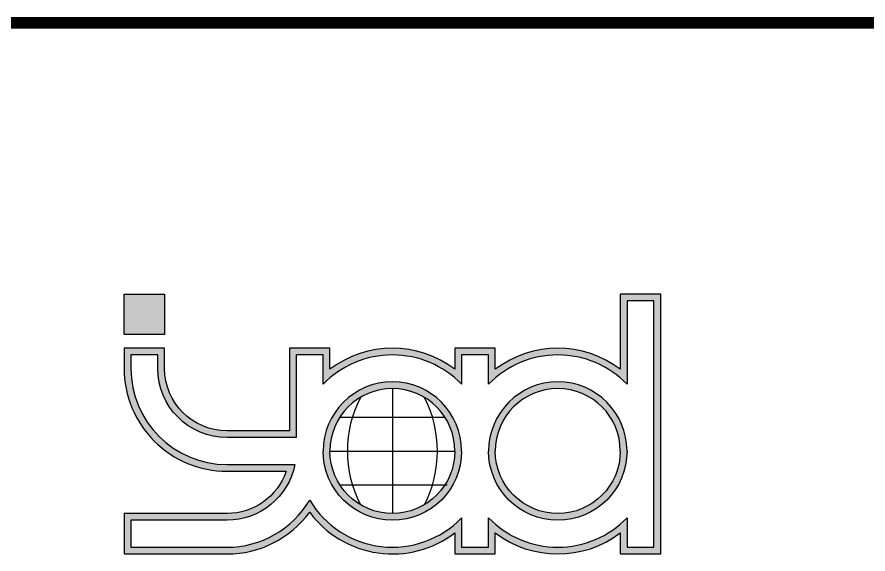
# Model space of a CAD drawing. Extents: x -55118 to 386282, y -631686 to -470886.
# Drawn here: x 66750 to 69276, y -518653 to -517059 of the extents above; entities that cross this region are included whole.
import ezdxf

# ---------------------------------------------------------------- set-up
doc = ezdxf.new("R2010")
doc.units = 0
doc.header["$LTSCALE"] = 1000
doc.header["$MEASUREMENT"] = 0
doc.layers.add('图框', color=4, linetype='CONTINUOUS')
doc.layers.add('家具', color=35, linetype='CONTINUOUS')

msp = doc.modelspace()

# ---------------------------------------------------------------- hatches: boundary and pattern name
at = {"layer": '图框'}
h = msp.add_hatch(color=256, dxfattribs=at)
h.dxf.hatch_style = 1
edge = h.paths.add_edge_path()
edge.add_line((67373.01244388439, -518533.0616350649), (67067.70058417018, -518533.0616350649))
edge.add_line((67067.70058417018, -518533.0616350649), (67067.70058417018, -518653.0868878742))
edge.add_line((67067.70058417018, -518653.0868878742), (67372.99574154173, -518653.0868878742))
edge.add_arc((67372.99574154182, -518347.6044710446), 305.48241682956, 269.9999999999836, 323.4742401176862)
edge.add_arc((67863.96057520082, -518347.6044710447), 305.482416829539, 216.5257598822897, 307.3857830121603)
edge.add_line((68049.44299203041, -518590.3302011169), (68049.4429920303, -518653.0868878742))
edge.add_line((68049.4429920303, -518653.0868878742), (68169.4429920303, -518653.0868878742))
edge.add_line((68169.4429920303, -518653.0868878742), (68169.4429920303, -518590.330201117))
edge.add_arc((68354.9254088598, -518347.6044710448), 305.4824168294917, 232.6142169878527, 307.3857830121473)
edge.add_line((68540.4078256893, -518590.330201117), (68540.4078256893, -518653.0868878743))
edge.add_line((68540.4078256893, -518653.0868878743), (68660.4078256893, -518653.0868878743))
edge.add_line((68660.4078256893, -518653.0868878743), (68660.4078256893, -517881.6396373857))
edge.add_line((68660.4078256893, -517881.6396373857), (68540.4078256893, -517881.6396373857))
edge.add_line((68540.4078256893, -517881.6396373857), (68540.4078256893, -518104.8787409725))
edge.add_arc((68354.92540885981, -518347.6044710446), 305.4824168293904, 52.61421698784158, 127.3857830121388)
edge.add_line((68169.44299203041, -518104.8787409725), (68169.4429920303, -518042.1220542152))
edge.add_line((68169.4429920303, -518042.1220542152), (68049.4429920303, -518042.1220542152))
edge.add_line((68049.4429920303, -518042.1220542152), (68049.44299203064, -518104.8787409728))
edge.add_arc((67863.96057520078, -518347.6044710447), 305.4824168295276, 52.61421698777195, 127.3857830121385)
edge.add_line((67678.47815837129, -518104.8787409725), (67678.47815837129, -518042.1220542152))
edge.add_line((67678.47815837129, -518042.1220542152), (67558.47815837129, -518042.1220542152))
edge.add_line((67558.47815837129, -518042.1220542152), (67558.47815837129, -518287.6044710445))
edge.add_line((67558.47815837129, -518287.6044710445), (67372.99574154173, -518287.6044710445))
edge.add_arc((67372.99574154173, -518102.1220542149), 185.48241682956, 180, 270, ccw=False)
edge.add_line((67187.51332471217, -518102.1220542149), (67187.43146500562, -518042.1220542152))
edge.add_line((67187.43146500562, -518042.1220542152), (67067.59518441884, -518042.1220542152))
edge.add_line((67067.59518441884, -518042.1220542152), (67067.6770441255, -518102.1220542149))
edge.add_arc((67372.96935665395, -518102.3121005045), 305.2923716809133, 179.9643330393351, 270.0049517867292)
edge.add_line((67372.99574154173, -518407.6044710453), (67548.50564711099, -518407.6044710453))
edge.add_arc((67373.05276488332, -518347.646905569), 185.4147338801293, 269.98754024001033, 341.1331478830919, ccw=False)
edge = h.paths.add_edge_path(flags=16)
edge.add_line((67087.53686475684, -518633.0616353279), (67372.99574154173, -518633.0616353279))
edge.add_arc((67373.06560150787, -518347.6756160244), 285.3860278540715, 269.985974501671, 329.3089405150016)
edge.add_arc((67863.96057520079, -518347.6044710448), 285.4824168294969, 210.6961818429149, 316.035707738083)
edge.add_line((68069.44299203041, -518545.7891997518), (68069.4429920303, -518633.0868878742))
edge.add_line((68069.4429920303, -518633.0868878742), (68149.4429920303, -518633.0868878742))
edge.add_line((68149.4429920303, -518633.0868878742), (68149.4429920303, -518545.7891997519))
edge.add_arc((68354.9254088598, -518347.6044710448), 285.4824168294981, 223.96429226195, 316.0357077380499)
edge.add_line((68560.4078256893, -518545.7891997519), (68560.4078256893, -518633.0868878743))
edge.add_line((68560.4078256893, -518633.0868878743), (68640.4078256893, -518633.0868878743))
edge.add_line((68640.4078256893, -518633.0868878743), (68640.4078256893, -517901.6396373857))
edge.add_line((68640.4078256893, -517901.6396373857), (68560.4078256893, -517901.6396373857))
edge.add_line((68560.4078256893, -517901.6396373857), (68560.4078256893, -518149.4197423376))
edge.add_arc((68354.92540885982, -518347.6044710447), 285.4824168294367, 43.9642922619457, 136.0357077380378)
edge.add_line((68149.44299203041, -518149.4197423375), (68149.4429920303, -518062.1220542152))
edge.add_line((68149.4429920303, -518062.1220542152), (68069.44299203041, -518062.1220542152))
edge.add_line((68069.44299203041, -518062.1220542152), (68069.44299203088, -518149.4197423381))
edge.add_arc((67863.9605752008, -518347.6044710448), 285.4824168295833, 43.96429226180371, 136.0357077380351)
edge.add_line((67658.47815837129, -518149.4197423375), (67658.47815837129, -518062.1220542152))
edge.add_line((67658.47815837129, -518062.1220542152), (67578.47815837129, -518062.1220542152))
edge.add_line((67578.47815837129, -518062.1220542152), (67578.47815837129, -518307.6044710445))
edge.add_line((67578.47815837129, -518307.6044710445), (67372.99574154173, -518307.6044710445))
edge.add_arc((67372.99574154173, -518102.1220542149), 205.48241682956, 180, 270, ccw=False)
edge.add_line((67167.51332471217, -518102.1220542149), (67167.43146500562, -518062.1220542153))
edge.add_line((67167.43146500562, -518062.1220542153), (67087.43146500573, -518062.1220542153))
edge.add_line((67087.43146500573, -518062.1220542153), (67087.51332471217, -518102.1220542149))
edge.add_arc((67372.99574154176, -518102.1220542149), 285.4824168295891, 179.9999999999883, 269.9999999999941)
edge.add_line((67372.99574154173, -518387.6044710445), (67574.54728240927, -518387.6044710445))
edge.add_arc((67373.04638565339, -518347.6348035128), 205.4268378669676, 269.98587480625804, 348.78046076670404, ccw=False)
edge.add_line((67372.99574154173, -518553.0616351371), (67087.53686475684, -518553.0616351371))
edge.add_line((67087.53686475684, -518553.0616351371), (67087.53686475684, -518633.0616353279))
h = msp.add_hatch(color=256, dxfattribs=at)
h.dxf.hatch_style = 1
edge = h.paths.add_edge_path(flags=16)
edge.add_arc((67863.96057520079, -518347.6044710447), 185.4824168295017, 0, 180)
edge.add_arc((67863.96057520079, -518347.6044710448), 185.4824168295017, 180, 360)
edge = h.paths.add_edge_path()
edge.add_arc((67863.96057520079, -518347.6044710447), 205.4824168295017, 0, 180)
edge.add_arc((67863.96057520079, -518347.6044710448), 205.4824168295017, 180, 360)
h = msp.add_hatch(color=256, dxfattribs=at)
h.dxf.hatch_style = 1
edge = h.paths.add_edge_path(flags=16)
edge.add_arc((68354.9254088598, -518347.6044710448), 185.4824168295017, 0, 180)
edge.add_arc((68354.9254088598, -518347.6044710448), 185.4824168295017, 180, 360)
edge = h.paths.add_edge_path()
edge.add_arc((68354.9254088598, -518347.6044710448), 205.4824168295017, 0, 180)
edge.add_arc((68354.9254088598, -518347.6044710448), 205.4824168295017, 180, 360)
at = {"layer": '家具'}
h = msp.add_hatch(color=1, dxfattribs=at)
h.dxf.hatch_style = 1
h.paths.add_polyline_path([(67067.6770441255, -518001.6396373857), (67067.6770441255, -517881.6396373857), (67187.6770441255, -517881.6396373857), (67187.6770441255, -518001.6396373857)])

# ---------------------------------------------------------------- linework, layer by layer
at = {"layer": '图框'}
for p, q in [((67863.96057520085, -518162.1220542152), (67863.96057520085, -518533.0868878743)), ((67707.99189140159, -518247.2177357313), (68019.92925899988, -518247.2177357313)), ((67678.47815837129, -518347.6044710447), (68049.4429920303, -518347.6044710447)), ((67707.99189140159, -518447.9912063581), (68026.36265826272, -518447.9912063581))]:
    msp.add_line(p, q, dxfattribs=at)
at = {"layer": '图框', "const_width": 35}
msp.add_lwpolyline([(63482.45999874303, -517076.3713201174), (69983.22828077886, -517076.3713201174)], dxfattribs=at)
at = {"layer": '图框'}
for points in [[(67373.01244388439, -518533.0616350649), (67067.70058417018, -518533.0616350649), (67067.70058417018, -518653.0868878742), (67372.99574154173, -518653.0868878742, 0.2376538055161539), (67618.47815837129, -518529.4227595075, 0.4186168234180674), (68049.44299203041, -518590.3302011169), (68049.4429920303, -518653.0868878742), (68169.4429920303, -518653.0868878742), (68169.4429920303, -518590.330201117, 0.3383430506784432), (68540.4078256893, -518590.330201117), (68540.4078256893, -518653.0868878743), (68660.4078256893, -518653.0868878743), (68660.4078256893, -517881.6396373857), (68540.4078256893, -517881.6396373857), (68540.4078256893, -518104.8787409725, 0.3383430506784684), (68169.44299203041, -518104.8787409725), (68169.4429920303, -518042.1220542152), (68049.4429920303, -518042.1220542152), (68049.44299203064, -518104.8787409728, 0.3383430506787751), (67678.47815837129, -518104.8787409725), (67678.47815837129, -518042.1220542152), (67558.47815837129, -518042.1220542152), (67558.47815837129, -518287.6044710445), (67372.99574154173, -518287.6044710445, -0.414213562373095), (67187.51332471217, -518102.1220542149), (67187.43146500562, -518042.1220542152), (67067.59518441884, -518042.1220542152), (67067.6770441255, -518102.1220542149, 0.4144212186671263), (67372.99574154173, -518407.6044710453), (67548.50564711099, -518407.6044710453, -0.320803099283007)], [(67087.53686475684, -518633.0616353279), (67372.99574154173, -518633.0616353279, 0.2647854732937349), (67618.47815837129, -518493.3391386649, 0.4949885152069157), (68069.44299203041, -518545.7891997518), (68069.4429920303, -518633.0868878742), (68149.4429920303, -518633.0868878742), (68149.4429920303, -518545.7891997519, 0.4248426189905971), (68560.4078256893, -518545.7891997519), (68560.4078256893, -518633.0868878743), (68640.4078256893, -518633.0868878743), (68640.4078256893, -517901.6396373857), (68560.4078256893, -517901.6396373857), (68560.4078256893, -518149.4197423376, 0.4248426189905653), (68149.44299203041, -518149.4197423375), (68149.4429920303, -518062.1220542152), (68069.44299203041, -518062.1220542152), (68069.44299203088, -518149.4197423381, 0.4248426189913387), (67658.47815837129, -518149.4197423375), (67658.47815837129, -518062.1220542152), (67578.47815837129, -518062.1220542152), (67578.47815837129, -518307.6044710445), (67372.99574154173, -518307.6044710445, -0.414213562373095), (67167.51332471217, -518102.1220542149), (67167.43146500562, -518062.1220542153), (67087.43146500573, -518062.1220542153), (67087.51332471217, -518102.1220542149, 0.414213562373095), (67372.99574154173, -518387.6044710445), (67574.54728240927, -518387.6044710445, -0.3580251858950874), (67372.99574154173, -518553.0616351371), (67087.53686475684, -518553.0616351371)]]:
    msp.add_lwpolyline(points, format="xyb", close=True, dxfattribs=at)
for points in [[(68069.4429920303, -518347.6044710447, 1), (67658.47815837129, -518347.6044710447, 1)], [(68560.4078256893, -518347.6044710448, 1), (68149.4429920303, -518347.6044710448, 1)], [(68049.4429920303, -518347.6044710447, 1), (67678.47815837129, -518347.6044710447, 1)], [(68540.4078256893, -518347.6044710448, 1), (68169.4429920303, -518347.6044710448, 1)], [(68069.4429920303, -518347.6044710448, -1), (67658.47815837129, -518347.6044710448, -1)], [(68049.4429920303, -518347.6044710448, -1), (67678.47815837129, -518347.6044710448, -1)], [(68560.4078256893, -518347.6044710448, -1), (68149.4429920303, -518347.6044710448, -1)], [(68540.4078256893, -518347.6044710448, -1), (68169.4429920303, -518347.6044710448, -1)]]:
    msp.add_lwpolyline(points, format="xyb", dxfattribs=at)
for centre, radius, start, end in [((67372.99574154173, -518347.6044710447), 295.4824168295138, 0, 0), ((68077.74861926376, -518347.6044710447), 347.4533722853011, 152.7084298437096, 207.2915701562904), ((67650.17253113771, -518347.6044710447), 347.4533722853011, 332.7084298437096, 27.29157015629038)]:
    msp.add_arc(centre, radius, start, end, dxfattribs=at)
at = {"layer": '家具', "color": 1}
msp.add_lwpolyline([(67067.6770441255, -518001.6396373857), (67067.6770441255, -517881.6396373857), (67187.6770441255, -517881.6396373857), (67187.6770441255, -518001.6396373857)], close=True, dxfattribs=at)

doc.saveas('drawing.dxf')
